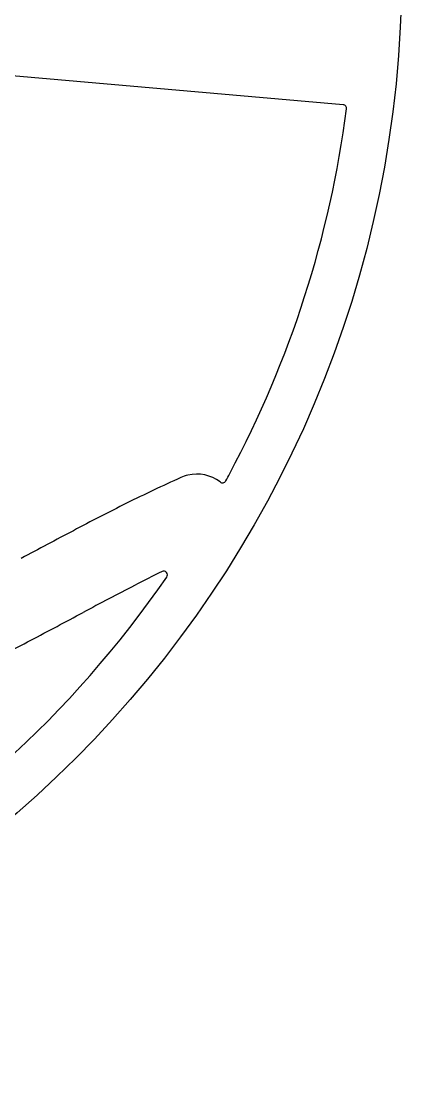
# Model space of a CAD drawing. Header units: millimetres. Extents: x -74 to 74, y -74 to 74.
# Drawn here: x 48.9 to 74.2, y -74.2 to -3.4 of the extents above; entities that cross this region are included whole.
import ezdxf

# ---------------------------------------------------------------- set-up
doc = ezdxf.new("R2010")
doc.units = ezdxf.units.MM
for name, color, linetype in [('CUT_INNER', 6, 'Continuous'), ('CUT_OUTER', 1, 'Continuous'), ('ENGRAVE', 7, 'Continuous')]:
    doc.layers.add(name, color=color, linetype=linetype)

msp = doc.modelspace()

# ---------------------------------------------------------------- linework, layer by layer
at = {"layer": 'CUT_INNER'}
msp.add_lwpolyline([(70.346, -8.982), (45.2, -6.782)], dxfattribs=at)
for centre, radius, start, end in [((70.324, -9.231), 0.25, 352.44141, 85), ((0.007, -0.003), 71.17, 331.87504, 352.52363), ((98.931, -121.746), 96.364, 114.14685, 116.5259), ((60.584, -36.165), 2.584, 103.28701, 114.54636), ((60.577, -36.14), 2.559, 52.6222, 103.274), ((23.007, -12.388), 45.047, 331.27798, 331.97758), ((62.293, -33.916), 0.25, 229.62823, 331.34639), ((133.914, -191.814), 174.679, 116.52869, 117.83836), ((609.156, -1091.654), 1192.308, 117.84005, 118.029096), ((86.722, -98.65), 65.128, 115.91289, 117.71455), ((58.37, -40.294), 0.25, 325.37109, 115.94003), ((0, -0.002), 71.176, 272.46126, 325.38239), ((193.741, -306.666), 299.058, 117.33137, 118.07552), ((-229.529, 486.864), 600.302, 297.69907, 298.07555), ((-21.796, 91.185), 153.407, 296.20214, 297.69718)]:
    msp.add_arc(centre, radius, start, end, dxfattribs=at)
at = {"layer": 'CUT_OUTER'}
msp.add_circle((0, 0), 74.25, dxfattribs=at)
at = {"layer": 'ENGRAVE'}
msp.add_circle((0, 21.217), 48.979, dxfattribs=at)

doc.saveas('drawing.dxf')
